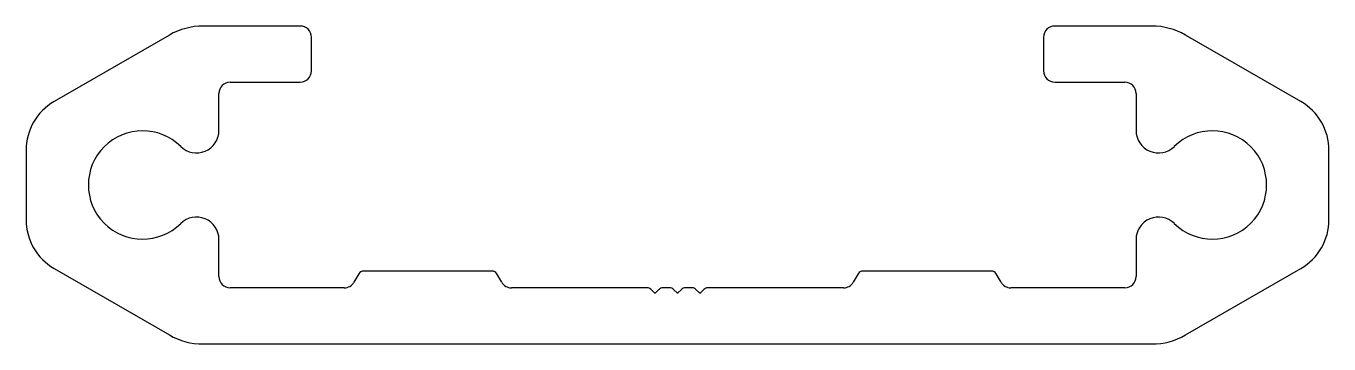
# Model space of a CAD drawing. Extents: x 4 to 62, y 3.4 to 17.6.
import ezdxf

# ---------------------------------------------------------------- set-up
doc = ezdxf.new("R2010")
doc.units = 0
doc.layers.get('0').update_dxf_attribs({"linetype": 'CONTINUOUS'})

msp = doc.modelspace()

# ---------------------------------------------------------------- linework, layer by layer
for p, q in [((16.151, 17.561), (11.833, 17.561)), ((54.068, 17.561), (49.751, 17.561)), ((10.333, 17.159), (5.201, 14.196)), ((16.651, 15.561), (16.651, 17.061)), ((49.251, 17.061), (49.251, 15.561)), ((60.701, 14.196), (55.568, 17.159)), ((12.537, 12.907), (12.537, 14.561)), ((13.037, 15.061), (16.151, 15.061)), ((49.751, 15.061), (52.865, 15.061)), ((53.365, 14.561), (53.365, 12.907)), ((3.951, 12.031), (3.951, 8.929)), ((61.951, 8.929), (61.951, 12.031)), ((12.537, 6.398), (12.537, 8.052)), ((53.365, 8.052), (53.365, 6.398)), ((5.201, 6.764), (10.333, 3.8)), ((18.766, 6.523), (18.549, 6.148)), ((24.694, 6.648), (18.982, 6.648)), ((25.127, 6.148), (24.91, 6.523)), ((40.991, 6.523), (40.774, 6.148)), ((46.919, 6.648), (41.207, 6.648)), ((47.352, 6.148), (47.135, 6.523)), ((55.568, 3.8), (60.701, 6.764)), ((18.116, 5.898), (13.037, 5.898)), ((31.597, 5.898), (25.56, 5.898)), ((31.945, 5.654), (31.774, 5.825)), ((32.127, 5.825), (31.956, 5.654)), ((32.597, 5.898), (32.304, 5.898)), ((32.945, 5.654), (32.774, 5.825)), ((33.127, 5.825), (32.956, 5.654)), ((33.597, 5.898), (33.304, 5.898)), ((33.945, 5.654), (33.774, 5.825)), ((34.127, 5.825), (33.956, 5.654)), ((40.341, 5.898), (34.304, 5.898)), ((52.865, 5.898), (47.785, 5.898)), ((11.833, 3.398), (54.068, 3.398))]:
    msp.add_line(p, q)
for centre, radius, start, end in [((11.833, 14.561), 3, 90, 120), ((16.151, 17.061), 0.5, 0, 90), ((49.751, 17.061), 0.5, 90, 180), ((54.068, 14.561), 3, 60, 90), ((16.151, 15.561), 0.5, 270, 360), ((49.751, 15.561), 0.5, 180, 270), ((13.037, 14.561), 0.5, 90, 180), ((52.865, 14.561), 0.5, 360, 90), ((6.451, 12.031), 2.5, 120, 180), ((59.451, 12.031), 2.5, 360, 60), ((9.137, 10.48), 2.413, 45.33109, 314.66891), ((11.537, 12.907), 1, 225.33109, 0), ((54.365, 12.907), 1, 180, 314.66891), ((56.764, 10.48), 2.413, 225.33109, 134.66891), ((6.451, 8.929), 2.5, 180, 240), ((11.537, 8.052), 1, 360, 134.66891), ((54.365, 8.052), 1, 45.33109, 180), ((59.451, 8.929), 2.5, 300, 360), ((13.037, 6.398), 0.5, 180, 270), ((18.982, 6.398), 0.25, 90, 150), ((24.694, 6.398), 0.25, 30, 90), ((41.207, 6.398), 0.25, 90, 150), ((46.919, 6.398), 0.25, 30, 90), ((52.865, 6.398), 0.5, 270, 360), ((18.116, 6.398), 0.5, 270, 330), ((25.56, 6.398), 0.5, 210, 270), ((31.597, 5.648), 0.25, 45, 89.99999), ((32.304, 5.648), 0.25, 90, 135), ((32.597, 5.648), 0.25, 45, 90), ((33.304, 5.648), 0.25, 90, 135), ((33.597, 5.648), 0.25, 45, 90), ((34.304, 5.648), 0.25, 90.00001, 135), ((40.341, 6.398), 0.5, 270, 330), ((47.785, 6.398), 0.5, 210, 270), ((31.951, 5.66), 0.008, 225, 315), ((32.951, 5.66), 0.008, 225, 315), ((33.951, 5.66), 0.008, 225, 315), ((11.833, 6.398), 3, 240, 270), ((54.068, 6.398), 3, 270, 300)]:
    msp.add_arc(centre, radius, start, end)

doc.saveas('drawing.dxf')
